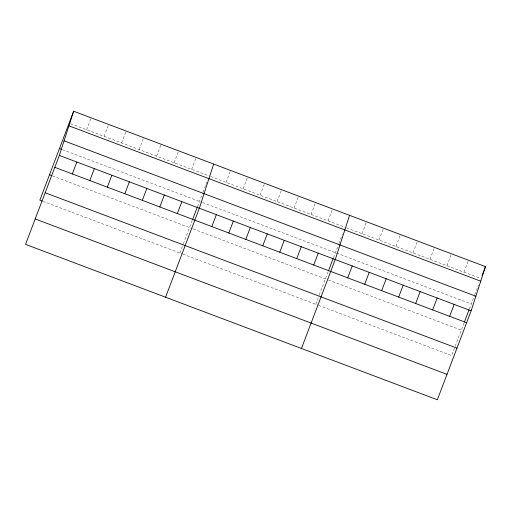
<?xml version="1.0" encoding="UTF-8"?>
<svg xmlns="http://www.w3.org/2000/svg" width="511" height="511" viewBox="0 0 511 511"><rect width="100%" height="100%" fill="white"/><g stroke="black" fill="none" stroke-linecap="round" stroke-linejoin="round"><path stroke-width="0.38" stroke-dasharray="2.56 1.92" d="M86.627 129.743L91.15 117.837M104.129 136.348L108.651 124.441M121.631 142.952L126.153 131.04M139.133 149.551L143.655 137.644M156.634 156.155L161.157 144.249M174.136 162.76L178.658 150.854M191.638 169.365L196.16 157.458M179.872 253.015L183.091 244.539M183.36 243.836L192.296 220.311M197.546 206.489L202.701 192.922M202.969 192.213L204.311 188.68M204.579 187.978L205.652 185.154M205.92 184.445L206.993 181.622M226.124 182.382L230.646 170.476M243.108 188.789L247.637 176.883M260.099 195.202L264.621 183.296M277.083 201.609L281.606 189.702M294.074 208.022L298.596 196.115M311.058 214.428L315.581 202.522M328.043 220.841L332.565 208.935M315.766 304.294L318.985 295.818M319.254 295.115L328.19 271.596M333.44 257.768L338.595 244.201M338.863 243.498L342.351 234.313M362.018 233.661L366.54 221.755M379.009 240.074L383.531 228.168M395.993 246.481L400.515 234.575M412.977 252.894L417.5 240.988M429.968 259.301L434.491 247.394M446.953 265.714L451.475 253.807M463.943 272.12L468.466 260.214M464.084 322.875L451.66 355.579L318.717 305.412M469.334 309.053L474.489 295.479M474.757 294.777L478.513 284.889M70.582 123.688L209.14 175.969M210.615 176.531L345.034 227.254M346.509 227.81L480.187 278.252M62.387 149.659L201.698 202.235M202.433 202.509L471.27 303.956M52.435 175.854L192.481 228.704M193.222 228.985L327.64 279.709M328.375 279.983L461.318 330.151M42.777 201.283L182.088 253.852M182.823 254.133L317.983 305.131"/><path stroke-width="0.77" d="M59.34 155.421L73.648 111.232L485.45 266.627L471.142 310.822L437.352 399.768L25.55 244.373L59.34 155.421L471.142 310.822M213.662 164.063L199.354 208.258L165.564 297.21M349.556 215.342L335.248 259.537L301.458 348.489M73.648 111.232L39.858 200.178L42.049 201.008M72.319 173.932L76.842 162.025M89.821 180.536L94.343 168.63M107.323 187.141L111.845 175.235M124.825 193.746L129.347 181.839M142.326 200.35L146.849 188.444M159.828 206.955L164.35 195.049M177.33 213.56L181.852 201.653M192.57 219.589L197.272 207.217M211.816 226.577L216.338 214.671M228.8 232.984L233.329 221.078M245.791 239.397L250.313 227.491M262.775 245.804L267.298 233.897M279.766 252.217L284.288 240.311M296.75 258.623L301.273 246.717M313.735 265.037L318.257 253.13M328.464 270.868L333.166 258.496M347.71 277.856L352.232 265.95M364.701 284.263L369.223 272.357M381.685 290.676L386.207 278.77M398.669 297.083L403.192 285.176M415.66 303.496L420.183 291.589M432.645 309.909L437.167 297.996M449.629 316.315L454.158 304.409M464.358 322.147L469.06 309.775M482.058 275.557L485.45 266.627M68.928 125.815L480.73 281.21M64.06 140.838L475.862 296.233M59.468 148.56L61.652 149.384M54.818 167.333L466.62 322.728M49.516 174.756L51.707 175.58M45.16 192.756L456.962 348.151M35.208 218.951L447.01 374.346"/></g></svg>
